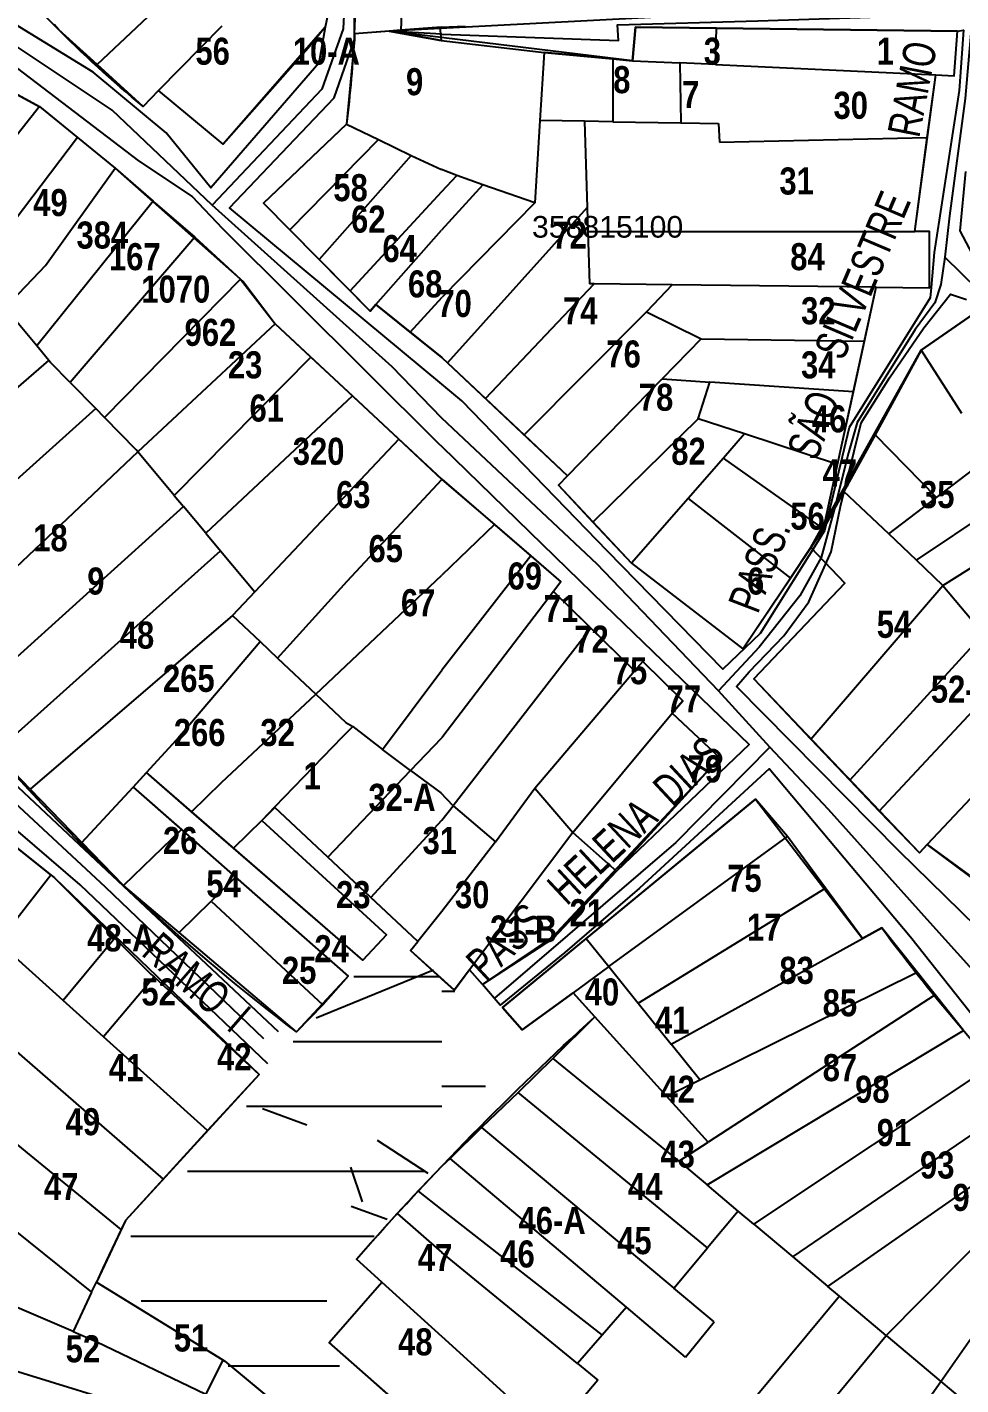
# Model space of a CAD drawing. Extents: x 199665 to 201826, y 4836581 to 4838476.
# Drawn here: x 201120.9 to 201207.2, y 4836937.9 to 4837063.4 of the extents above; entities that cross this region are included whole.
import ezdxf
from ezdxf.enums import TextEntityAlignment as Align

# ---------------------------------------------------------------- set-up
doc = ezdxf.new("R2010")
doc.units = 0
doc.header["$LTSCALE"] = 1.5
doc.header["$MEASUREMENT"] = 0
for name, color, linetype in [('CD-MALHA-LOTES', 40, 'CONTINUOUS'), ('CD_TXT_QUADRA', 7, 'CONTINUOUS'), ('HD-ALAGADO-BREJO', 170, 'CONTINUOUS'), ('RU-QUADRAS', 6, 'CONTINUOUS'), ('SV-EIXO-RUA-N-PAV', 6, 'CONTINUOUS'), ('SV-ESTIVAS', 7, 'CONTINUOUS'), ('SV-RUA-NAO-PAV-S-GUIA-C-GUIA', 7, 'CONTINUOUS'), ('SV-TXT-RUA-N-PAV-S-GUIA-C-GUIA', 7, 'CONTINUOUS'), ('Th_NmrPort', 1, 'CONTINUOUS')]:
    doc.layers.add(name, color=color, linetype=linetype)
doc.styles.add('ARIAL', font='ARIAL.TTF')
doc.styles.add('MONOTXT', font='ARIAL.TTF', dxfattribs={"height": 0.2})
doc.styles.get("Standard").update_dxf_attribs({"font": 'swisscbo.ttf'})

# ---------------------------------------------------------------- blocks, each defined once
blk = doc.blocks.new('*X2')
at = {"layer": 'HD-ALAGADO-BREJO', "color": 0}
for p, q in [((201151.05916, 4836975.630234), (201158.953951, 4836975.630313)), ((201145.442054, 4836969.630144), (201159.19, 4836969.630282)), ((201141.141126, 4836963.630068), (201159.19, 4836963.630249)), ((201135.695551, 4836957.629981), (201157.691583, 4836957.630201)), ((201130.439407, 4836951.629895), (201152.946041, 4836951.63012)), ((201131.413873, 4836945.629872), (201148.584412, 4836945.630044)), ((201139.443988, 4836939.629919), (201149.737923, 4836939.630022)), ((201146.410044, 4836933.629956), (201152.305784, 4836933.630015)), ((201152.672819, 4836933.630019), (201155.13806, 4836933.630043)), ((201148.46453, 4836927.629944), (201155.828713, 4836927.630017))]:
    blk.add_line(p, q, dxfattribs=at)
blk = doc.blocks.new('*X4')
at = {"layer": 'HD-ALAGADO-BREJO', "color": 0}
blk.add_line((201159.19462, 4836974.269212), (201160.414917, 4836974.269224), dxfattribs=at)
blk = doc.blocks.new('*X5')
at = {"layer": 'HD-ALAGADO-BREJO', "color": 0}
blk.add_line((201159.194544, 4836965.476373), (201163.241561, 4836965.476413), dxfattribs=at)

msp = doc.modelspace()

# ---------------------------------------------------------------- linework, layer by layer
at = {"layer": 'CD-MALHA-LOTES', "linetype": 'Continuous'}
for p, q in [((201151.13, 4837062.82), (201151.19, 4837068.06)), ((201155.59, 4837068.44), (201155.42, 4837063.14)), ((201135.14, 4837067.34), (201127.32, 4837059.97)), ((201123.78, 4837063.18), (201123.35, 4837063.66)), ((201127.32, 4837059.97), (201123.78, 4837063.18)), ((201138.86, 4837063.51), (201133.01, 4837057.58)), ((201148.42, 4837063.43), (201146.84, 4837061.47)), ((201154.33, 4837063.06), (201151.13, 4837062.82)), ((201155.42, 4837063.14), (201154.33, 4837063.06)), ((201159.13, 4837062.2), (201154.33, 4837063.06)), ((201159.15, 4837063.42), (201155.42, 4837063.14)), ((201159.15, 4837063.42), (201161.36, 4837063.51)), ((201177.11, 4837063.41), (201176.83, 4837060.32)), ((201184.6, 4837063.32), (201177.11, 4837063.41)), ((201184.52, 4837059.96), (201184.6, 4837063.32)), ((201206.9, 4837063.05), (201184.6, 4837063.32)), ((201206.59, 4837058.93), (201206.9, 4837063.05)), ((201151.13, 4837062.28), (201150.39, 4837054.46)), ((201151.13, 4837062.82), (201151.13, 4837062.28)), ((201159.13, 4837062.2), (201168.68, 4837061.08)), ((201146.84, 4837061.47), (201138.97, 4837052.59)), ((201168.68, 4837061.08), (201168.28, 4837054.78)), ((201175.03, 4837060.49), (201168.68, 4837061.08)), ((201175.03, 4837060.49), (201175.03, 4837054.68)), ((201176.83, 4837060.32), (201175.03, 4837060.49)), ((201131.59, 4837056.09), (201127.32, 4837059.97)), ((201176.83, 4837060.32), (201181.21, 4837060.11)), ((201181.21, 4837060.11), (201181.3, 4837054.58)), ((201184.52, 4837059.96), (201181.21, 4837060.11)), ((201184.52, 4837059.96), (201204.87, 4837059.01)), ((201117.88, 4837058.32), (201122, 4837056.09)), ((201204.09, 4837053.23), (201204.87, 4837059.01)), ((201204.87, 4837059.01), (201206.59, 4837058.93)), ((201133.01, 4837057.58), (201131.59, 4837056.09)), ((201138.97, 4837052.59), (201133.01, 4837057.58)), ((201122, 4837056.09), (201110.61, 4837041.7)), ((201122, 4837056.09), (201125.52, 4837053.23)), ((201142.71, 4837047.16), (201150.39, 4837054.46)), ((201150.39, 4837054.46), (201153.34, 4837053.03)), ((201168.28, 4837054.78), (201167.79, 4837047.18)), ((201172.39, 4837054.72), (201168.28, 4837054.78)), ((201172.39, 4837054.72), (201172.64, 4837046.74)), ((201175.03, 4837054.68), (201172.39, 4837054.72)), ((201175.03, 4837054.68), (201181.3, 4837054.58)), ((201181.3, 4837054.58), (201184.78, 4837054.53)), ((201184.78, 4837054.53), (201184.88, 4837052.8)), ((201125.52, 4837053.23), (201116.74, 4837041.7)), ((201125.52, 4837053.23), (201129.01, 4837050.39)), ((201153.34, 4837053.03), (201145.16, 4837044.68)), ((201153.34, 4837053.03), (201156.37, 4837051.56)), ((201184.88, 4837052.8), (201204.09, 4837053.23)), ((201202.93, 4837044.54), (201204.09, 4837053.23)), ((201122.55, 4837041.39), (201129.01, 4837050.39)), ((201129.01, 4837050.39), (201132.5, 4837047.32)), ((201156.37, 4837051.56), (201147.85, 4837041.95)), ((201156.37, 4837051.56), (201159.18, 4837050.26)), ((201160.6, 4837049.71), (201159.18, 4837050.26)), ((201159.2, 4837048.22), (201160.6, 4837049.71)), ((201162.99, 4837048.83), (201160.6, 4837049.71)), ((201150.72, 4837039.04), (201159.2, 4837048.22)), ((201162.99, 4837048.83), (201159.18, 4837044.64)), ((201167.79, 4837047.18), (201162.99, 4837048.83)), ((201132.5, 4837047.32), (201121.74, 4837033.95)), ((201132.5, 4837047.32), (201132.66, 4837047.19)), ((201132.66, 4837047.19), (201136.35, 4837043.99)), ((201145.16, 4837044.68), (201142.71, 4837047.16)), ((201167.79, 4837047.18), (201159.22, 4837038.45)), ((201172.64, 4837046.74), (201159.72, 4837032.39)), ((201172.64, 4837046.74), (201172.71, 4837044.54)), ((201147.85, 4837041.95), (201145.16, 4837044.68)), ((201153.11, 4837037.77), (201159.18, 4837044.64)), ((201172.71, 4837044.54), (201172.86, 4837039.69)), ((201172.71, 4837044.54), (201202.93, 4837044.54)), ((201204.29, 4837044.54), (201202.93, 4837044.54)), ((201204.29, 4837039.32), (201204.29, 4837044.54)), ((201136.35, 4837043.99), (201124.83, 4837030.56)), ((201136.35, 4837043.99), (201140.58, 4837040.12)), ((201150.72, 4837039.04), (201147.85, 4837041.95)), ((201122.55, 4837041.39), (201118.84, 4837037.47)), ((201140.58, 4837040.12), (201128.02, 4837027.32)), ((201140.58, 4837040.12), (201143.79, 4837036)), ((201163.24, 4837029.07), (201173.29, 4837039.69)), ((201173.29, 4837039.69), (201172.86, 4837039.69)), ((201180.49, 4837039.6), (201173.29, 4837039.69)), ((201180.49, 4837039.6), (201178.13, 4837037.1)), ((201199.38, 4837039.38), (201180.49, 4837039.6)), ((201198.29, 4837034.39), (201199.38, 4837039.38)), ((201199.38, 4837039.38), (201204.29, 4837039.32)), ((201152.57, 4837037.16), (201150.72, 4837039.04)), ((201156.28, 4837035.23), (201159.22, 4837038.45)), ((201121.74, 4837033.95), (201118.84, 4837037.47)), ((201153.11, 4837037.77), (201152.57, 4837037.16)), ((201156.28, 4837035.23), (201153.11, 4837037.77)), ((201178.13, 4837037.1), (201166.81, 4837025.71)), ((201178.13, 4837037.1), (201183.19, 4837034.61)), ((201208.34, 4837036.89), (201203.53, 4837033.56)), ((201143.79, 4837036), (201131.09, 4837024.16)), ((201143.79, 4837036), (201147.09, 4837032.92)), ((201159.2, 4837032.88), (201156.28, 4837035.23)), ((201183.19, 4837034.61), (201179.58, 4837030.9)), ((201183.19, 4837034.61), (201198.29, 4837034.39)), ((201197.27, 4837029.71), (201198.29, 4837034.39)), ((201122.86, 4837032.6), (201121.74, 4837033.95)), ((201147.09, 4837032.92), (201134.46, 4837020.12)), ((201147.09, 4837032.92), (201150.95, 4837029.32)), ((201159.2, 4837032.88), (201159.72, 4837032.39)), ((201203.53, 4837033.56), (201199.26, 4837025.73)), ((201203.53, 4837033.56), (201207.25, 4837027.74)), ((201102.07, 4837014.66), (201122.86, 4837032.6)), ((201123.03, 4837032.4), (201122.86, 4837032.6)), ((201124.83, 4837030.56), (201123.03, 4837032.4)), ((201159.72, 4837032.39), (201163.24, 4837029.07)), ((201124.83, 4837030.56), (201127.2, 4837028.15)), ((201170.83, 4837021.92), (201179.58, 4837030.9)), ((201179.58, 4837030.9), (201184, 4837030.6)), ((201182.9, 4837027.21), (201184, 4837030.6)), ((201197.27, 4837029.71), (201184, 4837030.6)), ((201150.95, 4837029.32), (201137.37, 4837016.64)), ((201150.95, 4837029.32), (201155.23, 4837025.33)), ((201163.24, 4837029.07), (201166.81, 4837025.71)), ((201195.8, 4837022.97), (201197.27, 4837029.71)), ((201127.2, 4837028.15), (201106.49, 4837009.54)), ((201128.02, 4837027.32), (201127.2, 4837028.15)), ((201130.93, 4837024.35), (201128.02, 4837027.32)), ((201173.17, 4837017.66), (201182.9, 4837027.21)), ((201187.2, 4837025.8), (201182.9, 4837027.21)), ((201155.23, 4837025.33), (201141.9, 4837011.2)), ((201159.2, 4837021.58), (201155.23, 4837025.33)), ((201166.81, 4837025.71), (201170.83, 4837021.92)), ((201187.2, 4837025.8), (201185.26, 4837023.58)), ((201195.8, 4837022.97), (201187.2, 4837025.8)), ((201199.26, 4837025.73), (201196.39, 4837020.49)), ((201204.94, 4837019.92), (201199.26, 4837025.73)), ((201131.09, 4837024.16), (201110.62, 4837004.75)), ((201131.09, 4837024.16), (201130.93, 4837024.35)), ((201134.46, 4837020.12), (201131.09, 4837024.16)), ((201185.26, 4837023.58), (201181.99, 4837019.85)), ((201194.51, 4837017.04), (201185.26, 4837023.58)), ((201194.51, 4837017.04), (201195.8, 4837022.97)), ((201203.09, 4837014.14), (201216.44, 4837023.08)), ((201204.94, 4837019.92), (201209.86, 4837023.67)), ((201150.45, 4837012.19), (201159.2, 4837021.58)), ((201159.2, 4837021.58), (201164.07, 4837017.42)), ((201170.83, 4837021.92), (201169.99, 4837021.06)), ((201169.99, 4837021.06), (201173.17, 4837017.66)), ((201196.39, 4837020.49), (201194.51, 4837017.04)), ((201200.54, 4837016.56), (201196.39, 4837020.49)), ((201135.32, 4837019.09), (201114.49, 4837000.28)), ((201134.46, 4837020.12), (201135.32, 4837019.09)), ((201137.37, 4837016.64), (201135.32, 4837019.09)), ((201181.99, 4837019.85), (201176.73, 4837013.85)), ((201181.99, 4837019.85), (201191.43, 4837012.47)), ((201200.54, 4837016.56), (201204.94, 4837019.92)), ((201205.54, 4837011.8), (201218.34, 4837019.82)), ((201137.37, 4837016.64), (201138.74, 4837014.99)), ((201164.07, 4837017.42), (201159.19, 4837012.74)), ((201164.07, 4837017.42), (201167.42, 4837014.53)), ((201173.17, 4837017.66), (201176.73, 4837013.85)), ((201194.51, 4837017.04), (201193.33, 4837015.29)), ((201203.09, 4837014.14), (201200.54, 4837016.56)), ((201191.43, 4837012.47), (201193.33, 4837015.29)), ((201193.33, 4837015.29), (201196.48, 4837011.99)), ((201117.89, 4836996.34), (201138.74, 4837014.99)), ((201138.74, 4837014.99), (201141.9, 4837011.2)), ((201167.42, 4837014.53), (201159.19, 4837003.96)), ((201167.42, 4837014.53), (201170.2, 4837012.13)), ((201205.54, 4837011.8), (201203.09, 4837014.14)), ((201147.56, 4837001.75), (201159.19, 4837012.74)), ((201176.73, 4837013.85), (201187.03, 4837005.94)), ((201144.02, 4837005.08), (201150.45, 4837012.19)), ((201170.2, 4837012.13), (201169.52, 4837011.22)), ((201187.03, 4837005.94), (201191.43, 4837012.47)), ((201196.48, 4837011.99), (201188.04, 4837003.16)), ((201193.32, 4836997.59), (201205.54, 4837011.8)), ((201205.54, 4837011.8), (201209.29, 4837007.31)), ((201141.9, 4837011.2), (201139.84, 4837009.02)), ((201169.52, 4837011.22), (201159.19, 4836997.71)), ((201169.52, 4837011.22), (201172.97, 4837007.85)), ((201139.84, 4837009.02), (201121.13, 4836992.96)), ((201139.84, 4837009.02), (201142.41, 4837006.6)), ((201172.97, 4837007.85), (201160.24, 4836991.41)), ((201177.02, 4837003.89), (201172.97, 4837007.85)), ((201134.68, 4836997.51), (201142.41, 4837006.6)), ((201142.41, 4837006.6), (201144.02, 4837005.08)), ((201209.29, 4837007.31), (201196.93, 4836993.79)), ((201144.02, 4837005.08), (201147.56, 4837001.75)), ((201153.72, 4836996.62), (201159.19, 4837003.96)), ((201177.8, 4837004.76), (201177.02, 4837003.89)), ((201181.48, 4837001.13), (201177.8, 4837004.76)), ((201199.65, 4836990.93), (201211.95, 4837004.13)), ((201167.81, 4836993.05), (201177.02, 4837003.89)), ((201188.04, 4837003.16), (201193.32, 4836997.59)), ((201138.83, 4836993.56), (201147.56, 4837001.75)), ((201147.56, 4837001.75), (201150.34, 4836999.13)), ((201180.5, 4836999.97), (201181.48, 4837001.13)), ((201150.34, 4836999.13), (201150.96, 4836998.74)), ((201171.33, 4836988.95), (201180.5, 4836999.97)), ((201184.91, 4836995.84), (201180.5, 4836999.97)), ((201215.47, 4836999.95), (201204.09, 4836987.84)), ((201150, 4836997.75), (201143.73, 4836991.28)), ((201150, 4836997.75), (201150.96, 4836998.74)), ((201150.96, 4836998.74), (201153.72, 4836996.62)), ((201156.31, 4836994.69), (201159.19, 4836997.71)), ((201131.88, 4836994.49), (201134.68, 4836997.51)), ((201156.31, 4836994.69), (201153.72, 4836996.62)), ((201193.32, 4836997.59), (201196.93, 4836993.79)), ((201121.13, 4836992.96), (201118.27, 4836995.91)), ((201175.35, 4836985.38), (201184.91, 4836995.84)), ((201130.65, 4836993.15), (201131.88, 4836994.49)), ((201136.05, 4836990.87), (201131.88, 4836994.49)), ((201148.66, 4836986.67), (201156.31, 4836994.69)), ((201156.31, 4836994.69), (201159.1, 4836992.62)), ((201121.13, 4836992.96), (201125.91, 4836988.03)), ((201125.91, 4836988.03), (201130.65, 4836993.15)), ((201130.65, 4836993.15), (201135.13, 4836989.21)), ((201136.05, 4836990.87), (201138.83, 4836993.56)), ((201160.24, 4836991.41), (201159.1, 4836992.62)), ((201164.18, 4836988.08), (201167.81, 4836993.05)), ((201167.81, 4836993.05), (201171.33, 4836988.95)), ((201196.93, 4836993.79), (201199.65, 4836990.93)), ((201159.19, 4836990.09), (201160.24, 4836991.41)), ((201160.24, 4836991.41), (201164.18, 4836988.08)), ((201188.21, 4836992.04), (201172.56, 4836979.14)), ((201191.17, 4836988.57), (201188.21, 4836992.04)), ((201139.95, 4836987.5), (201136.05, 4836990.87)), ((201143.73, 4836991.28), (201142.55, 4836990.06)), ((201148.66, 4836986.67), (201143.73, 4836991.28)), ((201152.65, 4836982.94), (201159.19, 4836990.09)), ((201199.65, 4836990.93), (201203.36, 4836987.06)), ((201135.13, 4836989.21), (201129.77, 4836984.06)), ((201135.13, 4836989.21), (201140.13, 4836984.82)), ((201142.55, 4836990.06), (201139.95, 4836987.5)), ((201142.55, 4836990.06), (201154.08, 4836979.47)), ((201171.33, 4836988.95), (201161.76, 4836976.25)), ((201171.33, 4836988.95), (201175.35, 4836985.38)), ((201123.06, 4836985.02), (201119.37, 4836987.96)), ((201129.77, 4836984.06), (201125.91, 4836988.03)), ((201164.18, 4836988.08), (201159.21, 4836981.63)), ((201174.65, 4836976.54), (201191.17, 4836988.57)), ((201194.67, 4836983.79), (201191.17, 4836988.57)), ((201203.36, 4836987.06), (201204.09, 4836987.84)), ((201204.09, 4836987.84), (201207.95, 4836985)), ((201151.91, 4836977.14), (201139.95, 4836987.5)), ((201152.65, 4836982.94), (201148.66, 4836986.67)), ((201169.39, 4836979.22), (201175.35, 4836985.38)), ((201118.17, 4836978.82), (201123.06, 4836985.02)), ((201123.06, 4836985.02), (201123.39, 4836984.76)), ((201123.39, 4836984.76), (201128.98, 4836979.17)), ((201134.91, 4836979.7), (201129.77, 4836984.06)), ((201140.13, 4836984.82), (201137.87, 4836982.6)), ((201140.13, 4836984.82), (201150.54, 4836975.67)), ((201134.91, 4836979.7), (201137.87, 4836982.6)), ((201137.87, 4836982.6), (201148.2, 4836973.02)), ((201156.99, 4836978.87), (201152.65, 4836982.94)), ((201177.36, 4836973.16), (201194.67, 4836983.79)), ((201198.09, 4836979.13), (201194.67, 4836983.79)), ((201159.21, 4836981.63), (201156.99, 4836978.87)), ((201199.88, 4836980.13), (201198.09, 4836979.13)), ((201203.16, 4836976.02), (201199.88, 4836980.13)), ((201124.18, 4836973.41), (201118.17, 4836978.82)), ((201128.98, 4836979.17), (201124.18, 4836973.41)), ((201128.98, 4836979.17), (201132.29, 4836975.86)), ((201145.75, 4836970.52), (201134.91, 4836979.7)), ((201154.08, 4836979.47), (201151.91, 4836977.14)), ((201156.32, 4836978.04), (201156.99, 4836978.87)), ((201162.95, 4836974.9), (201169.39, 4836979.22)), ((201172.56, 4836979.14), (201164.82, 4836972.76)), ((201172.56, 4836979.14), (201174.65, 4836976.54)), ((201180.41, 4836969.36), (201198.09, 4836979.13)), ((201159.19, 4836975.39), (201156.32, 4836978.04)), ((201174.65, 4836976.54), (201171.34, 4836974.13)), ((201174.65, 4836976.54), (201177.36, 4836973.16)), ((201132.59, 4836975.59), (201127.93, 4836970.04)), ((201132.29, 4836975.86), (201132.59, 4836975.59)), ((201132.59, 4836975.59), (201142.31, 4836966.58)), ((201150.54, 4836975.67), (201148.2, 4836973.02)), ((201160.35, 4836974.37), (201159.19, 4836975.39)), ((201161.76, 4836976.25), (201160.35, 4836974.37)), ((201161.76, 4836976.25), (201162.95, 4836974.9)), ((201183.06, 4836966.07), (201203.16, 4836976.02)), ((201204.82, 4836973.94), (201203.16, 4836976.02)), ((201166.63, 4836970.7), (201171.34, 4836974.13)), ((201171.34, 4836974.13), (201173.36, 4836971.9)), ((201204.82, 4836973.94), (201183.83, 4836960.3)), ((201207.43, 4836970.65), (201204.82, 4836973.94)), ((201114.56, 4836973.3), (201133.44, 4836956.88)), ((201127.93, 4836970.04), (201124.18, 4836973.41)), ((201148.2, 4836973.02), (201145.75, 4836970.52)), ((201164.82, 4836972.76), (201166.63, 4836970.7)), ((201177.36, 4836973.16), (201180.41, 4836969.36)), ((201173.36, 4836971.9), (201169.47, 4836968.06)), ((201179.99, 4836964.55), (201173.36, 4836971.9)), ((201137.55, 4836961.38), (201127.93, 4836970.04)), ((201183.73, 4836956.35), (201207.43, 4836970.65)), ((201183.06, 4836966.07), (201180.41, 4836969.36)), ((201169.47, 4836968.06), (201166.27, 4836964.89)), ((201169.47, 4836968.06), (201181.12, 4836958.54)), ((201188.04, 4836952.72), (201210.26, 4836967.53)), ((201142.31, 4836966.58), (201137.55, 4836961.38)), ((201129.55, 4836952.23), (201112.84, 4836965.92)), ((201179.99, 4836964.55), (201183.06, 4836966.07)), ((201166.27, 4836964.89), (201162.88, 4836961.66)), ((201183.76, 4836950.54), (201166.27, 4836964.89)), ((201183.83, 4836960.3), (201179.99, 4836964.55)), ((201191.65, 4836949.69), (201213.15, 4836964.38)), ((201137.55, 4836961.38), (201133.44, 4836956.88)), ((201162.88, 4836961.66), (201159.97, 4836958.81)), ((201162.88, 4836961.66), (201180.65, 4836946.82)), ((201194.9, 4836946.96), (201215.75, 4836961.55)), ((201181.12, 4836958.54), (201183.83, 4836960.3)), ((201217.76, 4836960.1), (201200.3, 4836942.43)), ((201159.97, 4836958.81), (201159.19, 4836958.09)), ((201176.28, 4836945.04), (201159.97, 4836958.81)), ((201157.03, 4836955.79), (201159.19, 4836958.09)), ((201181.12, 4836958.54), (201183.73, 4836956.35)), ((201205.34, 4836938.19), (201219.71, 4836958.69)), ((201133.44, 4836956.88), (201129.94, 4836953.05)), ((201186.6, 4836953.94), (201183.73, 4836956.35)), ((201155.07, 4836953.7), (201157.03, 4836955.79)), ((201157.03, 4836955.79), (201159.21, 4836954.04)), ((201117.27, 4836954.11), (201126.82, 4836946.44)), ((201151.32, 4836949.5), (201155.07, 4836953.7)), ((201155.07, 4836953.7), (201159.21, 4836950.09)), ((201159.21, 4836954.04), (201174.02, 4836942.46)), ((201186.6, 4836953.94), (201183.76, 4836950.54)), ((201188.04, 4836952.72), (201186.6, 4836953.94)), ((201129.94, 4836953.05), (201129.55, 4836952.23)), ((201188.04, 4836952.72), (201191.65, 4836949.69)), ((201129.55, 4836952.23), (201127.86, 4836948.65)), ((201171.74, 4836939.83), (201159.21, 4836950.09)), ((201180.65, 4836946.82), (201183.76, 4836950.54)), ((201127.86, 4836948.65), (201127.26, 4836947.37)), ((201153.66, 4836947.36), (201151.32, 4836949.5)), ((201191.65, 4836949.69), (201194.9, 4836946.96)), ((201125.1, 4836942.8), (201115.61, 4836946.87)), ((201126.82, 4836946.44), (201125.1, 4836942.8)), ((201126.82, 4836946.44), (201127.26, 4836947.37)), ((201127.26, 4836947.37), (201138.94, 4836940.19)), ((201148.8, 4836941.78), (201153.66, 4836947.36)), ((201153.66, 4836947.36), (201159.19, 4836942.33)), ((201184.4, 4836943.7), (201180.65, 4836946.82)), ((201195.97, 4836946.07), (201194.9, 4836946.96)), ((201195.97, 4836946.07), (201172.99, 4836918.39)), ((201176.28, 4836945.04), (201174.02, 4836942.46)), ((201181.74, 4836940.43), (201176.28, 4836945.04)), ((201200.3, 4836942.43), (201195.97, 4836946.07)), ((201181.74, 4836940.43), (201184.4, 4836943.7)), ((201108.39, 4836942.64), (201135.98, 4836934.19)), ((201125.1, 4836942.8), (201127.23, 4836941.88)), ((201174.02, 4836942.46), (201171.74, 4836939.83)), ((201177.71, 4836915.24), (201200.3, 4836942.43)), ((201200.3, 4836942.43), (201205.34, 4836938.19)), ((201127.23, 4836941.88), (201137.37, 4836937)), ((201159.19, 4836932.62), (201148.8, 4836941.78)), ((201169.3, 4836933.2), (201159.19, 4836942.33)), ((201138.94, 4836940.19), (201137.37, 4836937)), ((201138.94, 4836940.19), (201139.13, 4836940.07)), ((201139.13, 4836940.07), (201145.8, 4836934.53)), ((201171.74, 4836939.83), (201173.63, 4836938.29)), ((201173.63, 4836938.29), (201169.3, 4836933.2)), ((201185.57, 4836910), (201205.34, 4836938.19)), ((201205.34, 4836938.19), (201209.76, 4836934.48))]:
    msp.add_line(p, q, dxfattribs=at)
at = {"layer": 'RU-QUADRAS', "color": 6, "linetype": 'Continuous'}
msp.add_lwpolyline([(201090.87, 4837112.94), (201095.69, 4837116.4), (201105.71, 4837124.96), (201126.93, 4837096.54), (201149.55, 4837068.88), (201148.42, 4837063.43), (201138.97, 4837052.59), (201133.01, 4837057.58), (201131.59, 4837056.09, -0.052073), (201116, 4837071.88), (201111.21, 4837068.93), (201106.91, 4837078.78), (201104.73, 4837077.83), (201096.76, 4837093.54), (201091.09, 4837107.3), (201094.11, 4837108.82)], format="xyb", close=True, dxfattribs=at)
at = {"layer": 'RU-QUADRAS', "linetype": 'Continuous'}
for points in [[(201154.35, 4837063.06), (201151.13, 4837062.82, 0.021774), (201151.26, 4837073.89)], [(201151.13, 4837062.82, -0.016505), (201150.39, 4837054.46), (201142.71, 4837047.16), (201152.57, 4837037.16), (201153.11, 4837037.77), (201159.2, 4837032.88), (201170.83, 4837021.92), (201169.99, 4837021.06), (201176.73, 4837013.85), (201187.03, 4837005.94), (201194.51, 4837017.04), (201199.38, 4837039.38), (201204.29, 4837039.32), (201204.29, 4837044.54), (201202.93, 4837044.54), (201204.87, 4837059.01), (201206.59, 4837058.93), (201206.9, 4837063.05), (201177.11, 4837063.41), (201176.83, 4837060.32), (201154.32, 4837063.06), (201151.13, 4837062.82)]]:
    msp.add_lwpolyline(points, format="xyb", dxfattribs=at)
msp.add_lwpolyline([(201205.65, 4837065.75), (201154.35, 4837063.06)], dxfattribs=at)
at = {"layer": 'RU-QUADRAS', "color": 6, "linetype": 'Continuous'}
for points in [[(201110.48, 4837062.31), (201122.03, 4837056.07), (201129.01, 4837050.39), (201140.83, 4837039.89), (201143.79, 4837036), (201159.2, 4837021.62), (201170.2, 4837012.13), (201169.52, 4837011.22), (201177.02, 4837003.89), (201177.8, 4837004.76), (201181.48, 4837001.13), (201180.5, 4836999.97), (201184.91, 4836995.84), (201169.39, 4836979.22), (201162.95, 4836974.9), (201161.76, 4836976.25), (201160.36, 4836974.37), (201156.32, 4836978.04), (201156.99, 4836978.87), (201143.76, 4836991.25), (201142.55, 4836990.06), (201154.08, 4836979.47), (201151.91, 4836977.14), (201131.88, 4836994.49), (201130.65, 4836993.15), (201150.54, 4836975.67), (201145.75, 4836970.52, -0.048767), (201118.27, 4836995.91)], [(201121.82, 4836814.34), (201140.57, 4836853.78), (201142.81, 4836859.93, 0.028568), (201159.19, 4836895.53), (201163.07, 4836903.2), (201164.16, 4836902.51), (201166.99, 4836906.76), (201164.54, 4836908.17), (201168.06, 4836914.9), (201191.05, 4836901.01), (201193.22, 4836904.89), (201164.38, 4836924.13), (201166.19, 4836926.32), (201148.8, 4836941.78), (201153.66, 4836947.36), (201151.32, 4836949.5, -0.028298), (201173.36, 4836971.9), (201171.34, 4836974.13), (201166.63, 4836970.7), (201164.82, 4836972.76), (201188.21, 4836992.04), (201198.09, 4836979.13), (201199.88, 4836980.13, 0.034064), (201215.75, 4836961.55)], [(201243.83, 4836937.8, 0.016677), (201195.1, 4836852.95), (201193.91, 4836853.6), (201190.95, 4836849.02), (201192.19, 4836848.32), (201184.89, 4836835.03)]]:
    msp.add_lwpolyline(points, format="xyb", dxfattribs=at)
for points in [[(201211.92, 4836982.01), (201204.09, 4836987.84), (201203.36, 4836987.06), (201188.04, 4837003.16), (201196.48, 4837011.99), (201193.33, 4837015.29), (201203.53, 4837033.56), (201208.34, 4837036.89)], [(201103.99, 4836928.24), (201107.72, 4836942.93), (201108.39, 4836942.64), (201109.35, 4836946.62), (201096.73, 4836952.18), (201097.13, 4836953.23), (201092.03, 4836955.14), (201102.75, 4836978.05), (201103.26, 4836977.71), (201114.87, 4836991.54), (201123.39, 4836984.76), (201142.31, 4836966.58), (201129.94, 4836953.05), (201127.26, 4836947.37), (201139.13, 4836940.07), (201145.8, 4836934.53)]]:
    msp.add_lwpolyline(points, dxfattribs=at)
at = {"layer": 'SV-EIXO-RUA-N-PAV'}
for points in [[(201159.2, 4837027.26), (201154.6, 4837032), (201137.96, 4837046.96), (201128.72, 4837055.74), (201118.25, 4837062.73), (201109.42, 4837067.32), (201097.66, 4837089.1), (201092.98, 4837098.02), (201090.31, 4837102.7), (201089.16, 4837107.47), (201087.67, 4837116.8), (201086.9, 4837118.65), (201076.3, 4837130.31), (201065.91, 4837140.02), (201063.34, 4837142.48), (201060.88, 4837143.23), (201059.17, 4837144.3), (201055.85, 4837149.97), (201052.86, 4837155.53), (201051.46, 4837159.81), (201050.72, 4837166.39), (201048.9, 4837174.52), (201044.78, 4837182.23), (201027.67, 4837177.48)], [(200907.53, 4837147.85), (200911.81, 4837145.76), (200917.38, 4837141.01), (200923.15, 4837135.86), (200945.21, 4837118.96), (200972.42, 4837097.72), (201007.98, 4837070.41), (201026.84, 4837056.49), (201037.46, 4837048.35), (201049.62, 4837037.42), (201052.72, 4837035.77), (201057.66, 4837038.25), (201064.05, 4837045.67), (201066.45, 4837046.8), (201069.21, 4837048.14), (201074.57, 4837044.84), (201086.53, 4837031.86), (201101.99, 4837011.65), (201112.23, 4836998.85), (201116.53, 4836994.63), (201128.06, 4836983.93), (201142.7, 4836969.91)], [(201104.12, 4837128.08), (201127.4, 4837097.7), (201133.85, 4837089.45), (201143.68, 4837077.54), (201148.76, 4837072.89), (201150.4, 4837069.5), (201150.07, 4837063.28), (201148.11, 4837057.7), (201137.96, 4837046.96)], [(201207.53, 4837094.8), (201207.1, 4837087.58), (201208.36, 4837078.59), (201209.04, 4837072.49), (201208.94, 4837068.45), (201208.27, 4837064.65), (201207.6, 4837056.82), (201206.16, 4837045.99), (201205.72, 4837042.16), (201205.34, 4837039.64), (201204.78, 4837037.92), (201202.96, 4837035.47), (201200.25, 4837031.13), (201197.62, 4837026.86), (201196.8, 4837024.06), (201195.48, 4837018.79), (201194.27, 4837014.39), (201192.3, 4837010.83), (201188.54, 4837006.08), (201184.78, 4837002.06)], [(201159.2, 4837062.79), (201175.55, 4837062.19), (201175.46, 4837063.64), (201188.43, 4837064), (201208.27, 4837064.65)], [(201159.2, 4837062.79), (201154.32, 4837063.06)], [(201205.72, 4837042.16), (201208.69, 4837039.22), (201211.32, 4837035.11), (201214.89, 4837029.39), (201217.69, 4837025.25), (201222.09, 4837017.12), (201226.37, 4837009.51), (201230.16, 4837002.7), (201234.2, 4836995.1), (201237.33, 4836990.04)], [(201250.1, 4836938.08), (201237.94, 4836948.3), (201223.61, 4836960.49), (201214.2, 4836969.69), (201204.36, 4836980.6), (201194.95, 4836991.08), (201189.52, 4836996.83), (201184.78, 4837002.06), (201173.56, 4837013.75), (201159.2, 4837027.26)], [(201189.52, 4836996.83), (201180.84, 4836988.02), (201164.07, 4836973.62)]]:
    msp.add_lwpolyline(points, dxfattribs=at)
at = {"layer": 'SV-ESTIVAS'}
for points in [[(201158.44, 4836976.21), (201147.58, 4836971.77)], [(201146.71, 4836961.89), (201142.63, 4836963.4)], [(201157.94, 4836957.41), (201153.27, 4836960.46)], [(201151.87, 4836954.79), (201150.78, 4836958)], [(201154.15, 4836953.15), (201150.83, 4836954.37)]]:
    msp.add_lwpolyline(points, dxfattribs=at)
at = {"layer": 'SV-RUA-NAO-PAV-S-GUIA-C-GUIA'}
for points in [[(201148.42, 4837063.43), (201147.83, 4837060.1), (201137.85, 4837048.58), (201133.72, 4837053.66), (201126.96, 4837059.25), (201111.21, 4837068.93)], [(201159.2, 4837030.41), (201139.56, 4837046.72), (201149.24, 4837056.9), (201151.13, 4837062.28), (201151.19, 4837068.06)], [(201076.15, 4837065.92), (201071.08, 4837059.16), (201066.94, 4837053.66), (201068.41, 4837049.57), (201069.74, 4837048.86), (201073.18, 4837048.37), (201076.32, 4837044.18), (201092.03, 4837027.17), (201114.13, 4836998.92), (201117.43, 4836995.53), (201144.07, 4836970.54)], [(201108.61, 4837065.19), (201110.48, 4837062.31), (201112.31, 4837064.42), (201118.12, 4837060.98), (201131.17, 4837051.05), (201136.11, 4837047.76), (201138.93, 4837044.81), (201158.91, 4837024.93), (201159.2, 4837024.65)], [(201159.15, 4837063.42), (201155.3, 4837063.1), (201154.32, 4837063.06), (201159.13, 4837062.2)], [(201159.03, 4837063.43), (201159.13, 4837062.2), (201168.68, 4837061.08), (201175.03, 4837060.49), (201176.83, 4837060.32), (201177.11, 4837063.41), (201184.6, 4837063.32), (201206.9, 4837063.05), (201207.45, 4837063.15), (201207.04, 4837057.58), (201204.74, 4837042.58), (201204.46, 4837039.35), (201204.37, 4837038.39), (201196.87, 4837026.4), (201194.59, 4837016.85), (201188.64, 4837007.35), (201185.19, 4837004.06), (201174.51, 4837014.95), (201161.04, 4837028.88), (201159.2, 4837030.41)], [(201210.04, 4837039.1), (201207.12, 4837044.59), (201207.65, 4837050.09)], [(201212.9, 4836976.07), (201201.52, 4836987.18), (201186.46, 4837002.44), (201187.62, 4837003.82), (201190.83, 4837007.12), (201193.13, 4837010.28), (201195.21, 4837014.9), (201196.07, 4837019.08), (201197.99, 4837026.84), (201200.61, 4837031), (201203.77, 4837035.62), (201206.25, 4837038.72), (201207.72, 4837038.24)], [(201159.2, 4837024.65), (201174.25, 4837009.99), (201187.61, 4836997.07), (201175.35, 4836985.38), (201169.51, 4836979.15), (201162.95, 4836974.9)], [(201159.19, 4836782.63), (201161.17, 4836787.06), (201162.96, 4836790.18), (201171.4, 4836805.77), (201175.3, 4836814.25), (201194.74, 4836849.55), (201209.97, 4836878), (201224.93, 4836903.47), (201246.79, 4836937.35), (201243.34, 4836940.8), (201229.89, 4836953.14), (201227.24, 4836954.8), (201218.94, 4836959.99), (201211.57, 4836967.85), (201202.55, 4836979.27), (201189.48, 4836994.83), (201177.47, 4836983.81), (201170.57, 4836977.84), (201164.6, 4836972.99), (201162.95, 4836974.9)], [(201143.12, 4836967.56), (201125.77, 4836984.12), (201115.79, 4836992.64), (201108.85, 4836984.37), (201103.26, 4836977.71), (201102.75, 4836978.05), (201100.39, 4836973.46), (201094.97, 4836961.94), (201092.03, 4836955.14), (201102.37, 4836948.45), (201104.37, 4836944.85), (201104.15, 4836941.15), (201101.17, 4836932.09), (201093.58, 4836908.02), (201083.75, 4836879.1), (201080.33, 4836865.8), (201080.15, 4836862.8), (201079.75, 4836857.68), (201079.75, 4836857.66), (201078.57, 4836852.22), (201077.51, 4836847.39), (201076.55, 4836842.98)]]:
    msp.add_lwpolyline(points, dxfattribs=at)

# ---------------------------------------------------------------- block references
at = {"layer": 'HD-ALAGADO-BREJO'}
for name in ['*X2', '*X4', '*X5']:
    msp.add_blockref(name, (0, 0), dxfattribs=at)

# ---------------------------------------------------------------- texts
at = {"layer": 'CD_TXT_QUADRA', "color": 7, "linetype": 'Continuous', "style": 'MONOTXT'}
msp.add_text('358815100', height=2, dxfattribs=at).set_placement((201167.54, 4837043.96))
at = {"layer": 'SV-TXT-RUA-N-PAV-S-GUIA-C-GUIA', "style": 'ARIAL', "width": 0.7}
for s, rotation, p in [('RAMO', 79, (201203.34, 4837053.11)), ('SILVESTRE', 67, (201196.32, 4837032.48)), ('PASS.        SÃO', 69, (201188.42, 4837009.07)), ('PASS.  HELENA  DIAS', 43, (201163.24, 4836975.1)), ('RAMO  I', 319, (201131.31, 4836977.66))]:
    msp.add_text(s, height=3, rotation=rotation, dxfattribs=at).set_placement(p)
at = {"layer": 'Th_NmrPort', "color": 1}
for s, p in [('56', (201136.42, 4837061.2)), ('10-A', (201145.42, 4837061.2)), ('3', (201183.42, 4837061.2)), ('1', (201199.42, 4837061.2)), ('9', (201155.89, 4837058.38)), ('8', (201175.05, 4837058.57)), ('7', (201181.42, 4837057.2)), ('30', (201195.42, 4837056.2)), ('31', (201190.42, 4837049.2)), ('58', (201149.17, 4837048.58)), ('49', (201121.42, 4837047.2)), ('62', (201150.81, 4837045.67)), ('384', (201125.42, 4837044.2)), ('72', (201169.42, 4837044.2)), ('64', (201153.71, 4837042.95)), ('167', (201128.42, 4837042.2)), ('84', (201191.42, 4837042.2)), ('1070', (201131.42, 4837039.2)), ('68', (201156.07, 4837039.68)), ('70', (201158.79, 4837037.87)), ('74', (201170.42, 4837037.2)), ('32', (201192.42, 4837037.2)), ('962', (201135.42, 4837035.2)), ('76', (201174.42, 4837033.2)), ('23', (201139.42, 4837032.2)), ('34', (201192.42, 4837032.2)), ('78', (201177.42, 4837029.2)), ('61', (201141.42, 4837028.2)), ('46', (201193.42, 4837027.2)), ('320', (201145.42, 4837024.2)), ('82', (201180.42, 4837024.2)), ('47', (201194.42, 4837022.2)), ('63', (201149.42, 4837020.2)), ('35', (201203.42, 4837020.2)), ('56', (201191.42, 4837018.2)), ('18', (201121.42, 4837016.2)), ('65', (201152.42, 4837015.2)), ('69', (201165.28, 4837012.67)), ('9', (201126.42, 4837012.2)), ('6', (201187.42, 4837012.2)), ('67', (201155.42, 4837010.2)), ('71', (201168.63, 4837009.65)), ('54', (201199.42, 4837008.2)), ('48', (201129.42, 4837007.2)), ('72', (201171.45, 4837006.83)), ('75', (201175.01, 4837003.91)), ('265', (201133.42, 4837003.2)), ('52-A', (201204.42, 4837002.2)), ('77', (201179.99, 4837001.32)), ('266', (201134.42, 4836998.2)), ('32', (201142.42, 4836998.2)), ('1', (201146.42, 4836994.2)), ('79', (201181.93, 4836994.83)), ('32-A', (201152.42, 4836992.2)), ('26', (201133.42, 4836988.2)), ('31', (201157.42, 4836988.2)), ('54', (201137.42, 4836984.2)), ('75', (201185.59, 4836984.71)), ('23', (201149.42, 4836983.2)), ('30', (201160.42, 4836983.2)), ('21', (201171.01, 4836981.53)), ('21-B', (201163.66, 4836980.02)), ('17', (201187.42, 4836980.2)), ('48-A', (201126.42, 4836979.2)), ('24', (201147.42, 4836978.2)), ('25', (201144.42, 4836976.2)), ('83', (201190.42, 4836976.2)), ('52', (201131.42, 4836974.2)), ('40', (201172.42, 4836974.2)), ('85', (201194.42, 4836973.2)), ('41', (201178.91, 4836971.58)), ('42', (201138.42, 4836968.2)), ('41', (201128.42, 4836967.2)), ('87', (201194.42, 4836967.2)), ('42', (201179.42, 4836965.2)), ('98', (201197.42, 4836965.2)), ('49', (201124.42, 4836962.2)), ('91', (201199.42, 4836961.2)), ('43', (201179.42, 4836959.2)), ('93', (201203.42, 4836958.2)), ('47', (201122.42, 4836956.2)), ('44', (201176.42, 4836956.2)), ('95', (201206.42, 4836955.2)), ('46-A', (201166.3, 4836953.07)), ('45', (201175.42, 4836951.2)), ('46', (201164.61, 4836949.97)), ('47', (201156.98, 4836949.64)), ('52', (201124.42, 4836941.2)), ('51', (201134.42, 4836942.2)), ('48', (201155.16, 4836941.84))]:
    msp.add_text(s, height=2.5, dxfattribs=at).set_placement(p, align=Align.MIDDLE_LEFT)

doc.saveas('drawing.dxf')
